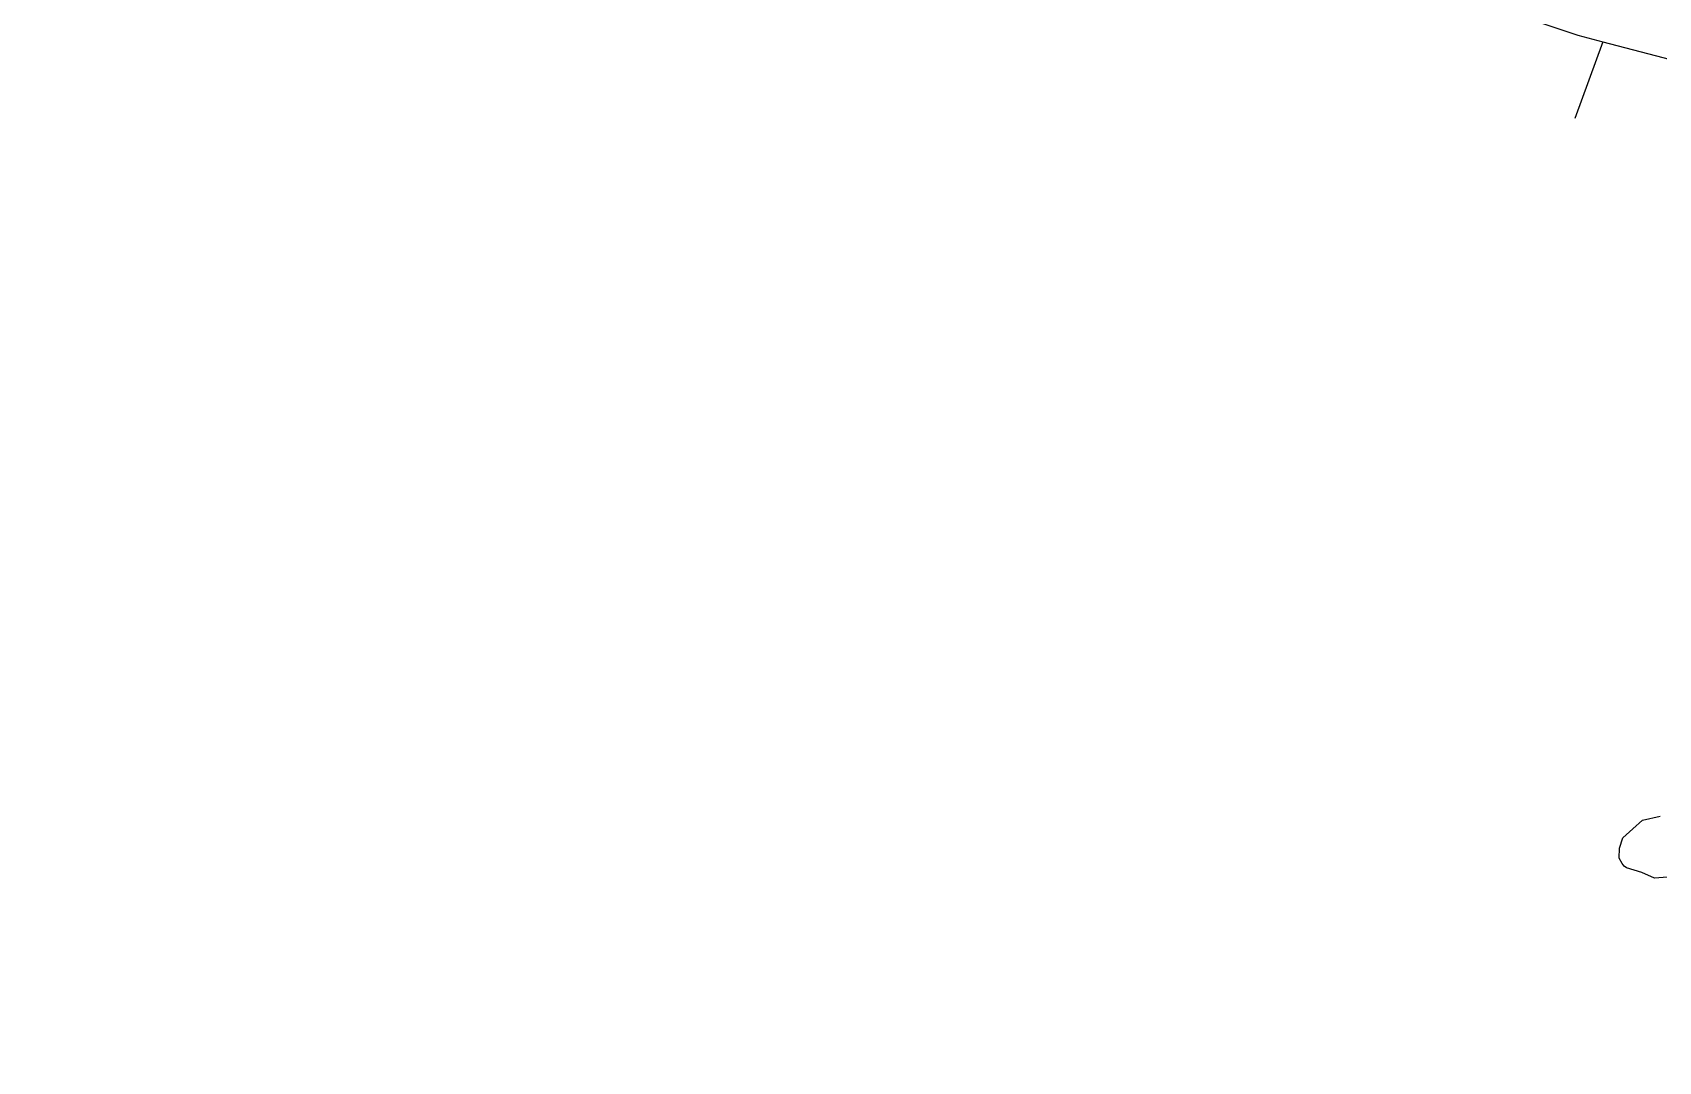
# Model space of a CAD drawing. Extents: x 714896 to 749292, y 8417558 to 8447149.
# Drawn here: x 738972 to 739277.6, y 8425703.9 to 8425897.4 of the extents above; entities that cross this region are included whole.
import ezdxf

# ---------------------------------------------------------------- set-up
doc = ezdxf.new("R2010")
doc.units = 0
doc.header["$MEASUREMENT"] = 0
for name, color, linetype in [('LOTE', 7, 'CONTINUOUS'), ('QUADRA', 6, 'CONTINUOUS'), ('REFERENCIA', 7, 'CONTINUOUS')]:
    doc.layers.add(name, color=color, linetype=linetype)

msp = doc.modelspace()

# ---------------------------------------------------------------- linework, layer by layer
at = {"layer": 'LOTE', "color": 7}
msp.add_line((739267.08, 8425895.67, -0.09), (739261.8, 8425881.26, -0.28), dxfattribs=at)
at = {"layer": 'QUADRA', "color": 6, "linetype": 'CONTINUOUS'}
msp.add_lwpolyline([(739008.07, 8425573.68), (738677.73, 8425966.82), (738677.76, 8425966.88), (738730.53, 8426075.86), (738837.22, 8426037.83), (738836.72, 8426035.89), (738916.99, 8426012.66), (739062.85, 8425963.45), (739091.37, 8425953.83), (739262.38, 8425896.9), (739267.08, 8425895.67), (739300.95, 8425886.84), (739302.42, 8425885.43), (739285.66, 8425851.56), (739290.62, 8425848.19), (739291.55, 8425847.56), (739314.45, 8425877.58), (739338.46, 8425856.12), (739361.03, 8425835.96), (739403.08, 8425801.97), (739440.36, 8425768.54), (739503.44, 8425712.31), (739532, 8425700.01)], dxfattribs=at)
at = {"layer": 'REFERENCIA', "linetype": 'CONTINUOUS', "elevation": 505.88}
msp.add_lwpolyline([(739281.74, 8425738.81), (739276.78, 8425738.41), (739274.45, 8425739.44), (739271.57, 8425740.32), (739271.12, 8425740.64), (739270.72, 8425741.17), (739270.19, 8425742.16), (739270.21, 8425744.03), (739270.88, 8425745.96), (739272.7, 8425747.69), (739274.54, 8425749.29), (739277.84, 8425750.04)], dxfattribs=at)

doc.saveas('drawing.dxf')
